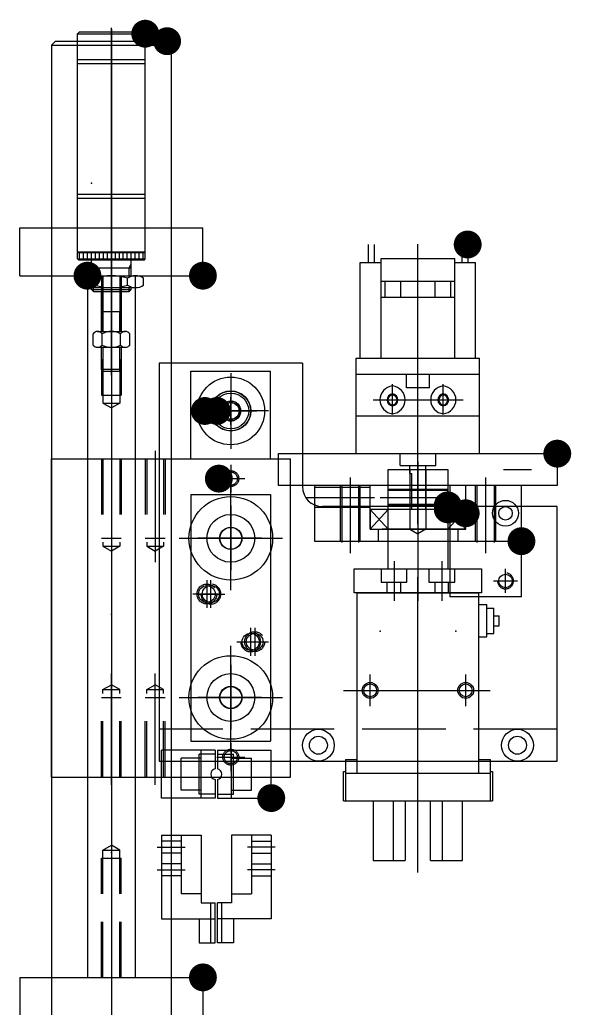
# Model space of a CAD drawing. Extents: x -1051 to 4465, y -5109 to -1481.
# Drawn here: x 2058.3 to 2335.3, y -3829 to -3332.2 of the extents above; entities that cross this region are included whole.
import ezdxf

# ---------------------------------------------------------------- set-up
doc = ezdxf.new("R2010")
doc.units = 0
doc.header["$LTSCALE"] = 14
doc.header["$MEASUREMENT"] = 0
for name, pattern in [('CENTER', [22, 20, -1, 0, -1]), ('CENTER1', [12, 10, -1, 0, -1]), ('CENTER2', [16, 10, -2, 2, -2]), ('CENTER3', [7, 4, -1, 1, -1]), ('DASHED', [4, 3, -1]), ('DASHED2', [3, 2, -1]), ('THIN', [200000, 200000, 0])]:
    doc.linetypes.add(name, pattern=pattern)
doc.layers.get('0').update_dxf_attribs({"color": 241, "linetype": 'CONTINUOUS'})
for name, color, linetype in [('6802', 7, 'CONTINUOUS'), ('ME23-16X1_0', 254, 'CONTINUOUS'), ('MH010001', 110, 'CONTINUOUS'), ('MJ02-20X16', 210, 'CONTINUOUS'), ('MJ05A-16X16', 7, 'CONTINUOUS'), ('MJ08-20X16', 12, 'CONTINUOUS'), ('MJ16X12', 20, 'CONTINUOUS'), ('MJ23A-16X16', 7, 'CONTINUOUS'), ('MJ8Q02', 6, 'CONTINUOUS'), ('ML001', 2, 'CONTINUOUS'), ('ML002', 5, 'CONTINUOUS'), ('ML20-24', 241, 'CONTINUOUS'), ('ML4E1000', 140, 'CONTINUOUS'), ('ML4Q1000', 4, 'CONTINUOUS'), ('MLA3', 210, 'CONTINUOUS'), ('MM080017', 31, 'CONTINUOUS')]:
    doc.layers.add(name, color=color, linetype=linetype)
doc.styles.get("Standard").update_dxf_attribs({"font": 'romans.shx', "bigfont": 'chineset.shx'})

# ---------------------------------------------------------------- blocks, each defined once
blk = doc.blocks.new('PARTREF')
at = {"const_width": 0.5}
blk.add_lwpolyline([(-0.25, 0, 1), (0.25, 0, 1)], format="xyb", close=True, dxfattribs=at)
at = {"color": 2, "flags": 1}
for tag, p in [('TAG5', (-16.086, -4.95)), ('TAG15', (5.594, -4.742)), ('TAG10', (-5.651, -4.998)), ('TAG14', (5.594, -8.742)), ('TAG4', (-16.086, -8.95)), ('TAG9', (-5.651, -8.998)), ('TAG13', (5.594, -12.742)), ('TAG3', (-16.086, -12.95)), ('TAG8', (-5.651, -12.998)), ('TAG2', (-16.086, -16.95)), ('TAG7', (-5.651, -16.998)), ('TAG12', (5.594, -16.742)), ('TAG1', (-16.086, -20.95)), ('TAG11', (5.594, -20.742)), ('TAG6', (-5.651, -20.998))]:
    blk.add_attdef(tag, p, '', height=2.5, dxfattribs=at)

msp = doc.modelspace()

# ---------------------------------------------------------------- linework, layer by layer
at = {"linetype": 'CENTER'}
for p, q in [((2258.32, -3760.79), (2258.32, -3612.31)), ((2234.32, -3677.23), (2234.32, -3661.23)), ((2282.32, -3677.23), (2282.32, -3661.23)), ((2220.99, -3669.23), (2294.65, -3669.23))]:
    msp.add_line(p, q, dxfattribs=at)
at = {"linetype": 'CONTINUOUS'}
for p, q in [((2227.72, -3710.83), (2227.72, -3620.23)), ((2227.72, -3620.23), (2288.92, -3620.23)), ((2288.92, -3710.83), (2288.92, -3620.23)), ((2288.92, -3626.15), (2292.92, -3626.15)), ((2292.92, -3642.31), (2292.92, -3626.15)), ((2292.92, -3627.88), (2296.52, -3627.88)), ((2296.52, -3640.58), (2296.52, -3627.88)), ((2296.52, -3631.73), (2299.07, -3631.73)), ((2299.07, -3636.73), (2299.07, -3631.73)), ((2296.52, -3636.73), (2299.07, -3636.73)), ((2292.92, -3640.58), (2296.52, -3640.58)), ((2288.92, -3642.31), (2292.92, -3642.31)), ((2221.92, -3704.03), (2227.72, -3704.03)), ((2221.92, -3704.03), (2221.92, -3724.83)), ((2288.92, -3704.03), (2294.72, -3704.03)), ((2294.72, -3724.83), (2294.72, -3704.03)), ((2220.92, -3710.03), (2221.92, -3710.03)), ((2220.92, -3724.83), (2220.92, -3710.03)), ((2221.92, -3710.83), (2294.72, -3710.83)), ((2294.72, -3710.03), (2295.72, -3710.03)), ((2295.72, -3710.03), (2295.72, -3724.83)), ((2220.92, -3724.83), (2295.72, -3724.83)), ((2235.92, -3724.83), (2235.92, -3754.83)), ((2245.92, -3724.83), (2245.92, -3754.83)), ((2251.92, -3724.83), (2251.92, -3754.83)), ((2264.72, -3754.83), (2264.72, -3724.83)), ((2270.72, -3754.83), (2270.72, -3724.83)), ((2280.72, -3754.83), (2280.72, -3724.83)), ((2235.92, -3754.83), (2245.92, -3754.83)), ((2245.92, -3754.83), (2251.92, -3754.83)), ((2264.72, -3754.83), (2270.72, -3754.83)), ((2270.72, -3754.83), (2280.72, -3754.83))]:
    msp.add_line(p, q, dxfattribs=at)
for centre, radius in [((2234.32, -3669.23), 4), ((2234.32, -3669.23), 3.24), ((2282.32, -3669.23), 4), ((2282.32, -3669.23), 3.24)]:
    msp.add_circle(centre, radius, dxfattribs=at)
for p in [(2258.32, -3620.23), (2239.32, -3639.43), (2277.32, -3639.43)]:
    msp.add_point(p, dxfattribs=at)
at = {"layer": '6802', "linetype": 'CENTER'}
msp.add_line((2258.32, -3570.94), (2258.32, -3596.2), dxfattribs=at)
at = {"layer": '6802'}
for p, q in [((2234.32, -3588.26), (2243.32, -3578.26)), ((2234.32, -3578.26), (2243.32, -3588.26)), ((2243.32, -3588.26), (2243.32, -3578.26)), ((2282.32, -3578.26), (2273.32, -3588.26)), ((2273.32, -3578.26), (2282.32, -3588.26)), ((2273.32, -3578.26), (2273.32, -3588.26))]:
    msp.add_line(p, q, dxfattribs=at)
msp.add_lwpolyline([(2234.32, -3588.26), (2282.32, -3588.26), (2282.32, -3578.26), (2234.32, -3578.26)], close=True, dxfattribs=at)
at = {"layer": 'ME23-16X1_0', "linetype": 'CENTER'}
msp.add_line((2104.32, -3456.8), (2104.32, -3817.51), dxfattribs=at)
at = {"layer": 'ME23-16X1_0', "linetype": 'CONTINUOUS'}
for p, q in [((2092.32, -3460.8), (2092.32, -3813.51)), ((2092.32, -3460.8), (2116.32, -3460.8)), ((2116.32, -3460.8), (2116.32, -3813.51)), ((2092.32, -3813.51), (2116.32, -3813.51))]:
    msp.add_line(p, q, dxfattribs=at)
at = {"layer": 'ME23-16X1_0', "linetype": 'DASHED2'}
for p, q in [((2099.32, -3460.8), (2099.32, -3520.8)), ((2100.12, -3460.8), (2100.12, -3524.8)), ((2108.52, -3460.8), (2108.52, -3524.8)), ((2109.32, -3460.8), (2109.32, -3520.8)), ((2099.32, -3520.8), (2109.32, -3520.8)), ((2100.12, -3524.8), (2104.32, -3527.23)), ((2100.12, -3524.8), (2108.52, -3524.8)), ((2108.52, -3524.8), (2104.32, -3527.23)), ((2100.12, -3749.51), (2104.32, -3747.09)), ((2100.12, -3813.51), (2100.12, -3749.51)), ((2100.12, -3749.51), (2108.52, -3749.51)), ((2108.52, -3749.51), (2104.32, -3747.09)), ((2108.52, -3813.51), (2108.52, -3749.51)), ((2099.32, -3813.51), (2099.32, -3753.51)), ((2099.32, -3753.51), (2109.32, -3753.51)), ((2109.32, -3813.51), (2109.32, -3753.51))]:
    msp.add_line(p, q, dxfattribs=at)
at = {"layer": 'MH010001', "linetype": 'CENTER2'}
for p, q in [((2104.32, -3548.8), (2104.32, -3604.8)), ((2126.32, -3548.8), (2126.32, -3604.8)), ((2164.32, -3618.8), (2164.32, -3566.8)), ((2164.32, -3618.8), (2164.32, -3566.8)), ((2138.32, -3592.8), (2190.32, -3592.8)), ((2138.32, -3592.8), (2190.32, -3592.8)), ((2164.32, -3698.8), (2164.32, -3646.8)), ((2164.32, -3698.8), (2164.32, -3646.8)), ((2104.32, -3716.8), (2104.32, -3660.8)), ((2126.32, -3716.8), (2126.32, -3660.8)), ((2138.32, -3672.8), (2190.32, -3672.8)), ((2138.32, -3672.8), (2190.32, -3672.8))]:
    msp.add_line(p, q, dxfattribs=at)
at = {"layer": 'MH010001', "linetype": 'CONTINUOUS'}
for p, q in [((2074.32, -3712.8), (2074.32, -3552.8)), ((2074.32, -3552.8), (2194.32, -3552.8)), ((2194.32, -3712.8), (2194.32, -3552.8)), ((2074.32, -3712.8), (2194.32, -3712.8))]:
    msp.add_line(p, q, dxfattribs=at)
at = {"layer": 'MH010001', "linetype": 'DASHED2'}
for p, q in [((2099.32, -3552.8), (2099.32, -3592.8)), ((2100.12, -3552.8), (2100.12, -3596.8)), ((2108.52, -3552.8), (2108.52, -3596.8)), ((2109.32, -3552.8), (2109.32, -3592.8)), ((2121.32, -3552.8), (2121.32, -3592.8)), ((2122.12, -3552.8), (2122.12, -3596.8)), ((2130.52, -3552.8), (2130.52, -3596.8)), ((2131.32, -3552.8), (2131.32, -3592.8)), ((2099.32, -3592.8), (2109.32, -3592.8)), ((2100.12, -3596.8), (2104.32, -3599.23)), ((2100.12, -3596.8), (2108.52, -3596.8)), ((2108.52, -3596.8), (2104.32, -3599.23)), ((2121.32, -3592.8), (2131.32, -3592.8)), ((2122.12, -3596.8), (2126.32, -3599.23)), ((2122.12, -3596.8), (2130.52, -3596.8)), ((2130.52, -3596.8), (2126.32, -3599.23)), ((2100.12, -3668.8), (2104.32, -3666.38)), ((2108.52, -3668.8), (2104.32, -3666.38)), ((2122.12, -3668.8), (2126.32, -3666.38)), ((2130.52, -3668.8), (2126.32, -3666.38)), ((2100.12, -3712.8), (2100.12, -3668.8)), ((2100.12, -3668.8), (2108.52, -3668.8)), ((2108.52, -3712.8), (2108.52, -3668.8)), ((2122.12, -3712.8), (2122.12, -3668.8)), ((2122.12, -3668.8), (2130.52, -3668.8)), ((2130.52, -3712.8), (2130.52, -3668.8)), ((2099.32, -3672.8), (2109.32, -3672.8)), ((2099.32, -3712.8), (2099.32, -3672.8)), ((2109.32, -3712.8), (2109.32, -3672.8)), ((2121.32, -3712.8), (2121.32, -3672.8)), ((2121.32, -3672.8), (2131.32, -3672.8)), ((2131.32, -3712.8), (2131.32, -3672.8))]:
    msp.add_line(p, q, dxfattribs=at)
at = {"layer": 'MH010001', "linetype": 'CENTER3'}
for p, q in [((2164.32, -3556.8), (2164.32, -3568.8)), ((2158.32, -3562.8), (2170.32, -3562.8)), ((2152.32, -3613.8), (2152.32, -3627.8)), ((2145.32, -3620.8), (2159.32, -3620.8)), ((2164.32, -3696.8), (2164.32, -3708.8)), ((2158.32, -3702.8), (2170.32, -3702.8))]:
    msp.add_line(p, q, dxfattribs=at)
at = {"layer": 'MH010001', "linetype": 'DASHED2'}
for centre, radius in [((2164.32, -3562.8), 4), ((2164.32, -3562.8), 3.3), ((2152.32, -3620.8), 5), ((2164.32, -3702.8), 4), ((2164.32, -3702.8), 3.3)]:
    msp.add_circle(centre, radius, dxfattribs=at)
at = {"layer": 'MH010001', "linetype": 'CONTINUOUS'}
for centre, radius in [((2164.32, -3592.8), 21), ((2164.32, -3592.8), 21), ((2152.32, -3620.8), 4.2), ((2164.32, -3672.8), 21), ((2164.32, -3672.8), 21)]:
    msp.add_circle(centre, radius, dxfattribs=at)
at = {"layer": 'MJ02-20X16', "linetype": 'CONTINUOUS'}
for p, q in [((2058.32, -3813.51), (2150.32, -3813.51)), ((2058.32, -3813.51), (2058.32, -3837.51)), ((2150.32, -3813.51), (2150.32, -3837.51))]:
    msp.add_line(p, q, dxfattribs=at)
at = {"layer": 'MJ05A-16X16', "linetype": 'CONTINUOUS'}
for p, q in [((2144.32, -3570.8), (2144.32, -3694.8)), ((2144.32, -3570.8), (2184.32, -3570.8)), ((2184.32, -3570.8), (2184.32, -3694.8)), ((2144.32, -3694.8), (2184.32, -3694.8))]:
    msp.add_line(p, q, dxfattribs=at)
at = {"layer": 'MJ05A-16X16', "linetype": 'CENTER3'}
for p, q in [((2164.32, -3583.8), (2164.32, -3601.8)), ((2155.32, -3592.8), (2173.32, -3592.8)), ((2152.32, -3613.8), (2152.32, -3627.8)), ((2145.32, -3620.8), (2159.32, -3620.8)), ((2176.32, -3637.8), (2176.32, -3651.8)), ((2169.32, -3644.8), (2183.32, -3644.8)), ((2164.32, -3663.8), (2164.32, -3681.8)), ((2155.32, -3672.8), (2173.32, -3672.8))]:
    msp.add_line(p, q, dxfattribs=at)
at = {"layer": 'MJ05A-16X16', "linetype": 'CONTINUOUS'}
for centre, radius in [((2164.32, -3592.8), 5.6), ((2152.32, -3620.8), 4.2), ((2176.32, -3644.8), 4.2), ((2164.32, -3672.8), 5.6)]:
    msp.add_circle(centre, radius, dxfattribs=at)
at = {"layer": 'MJ05A-16X16', "linetype": 'DASHED2'}
for centre in [(2152.32, -3620.8), (2176.32, -3644.8)]:
    msp.add_circle(centre, 5, dxfattribs=at)
at = {"layer": 'MJ08-20X16', "linetype": 'CONTINUOUS'}
for p, q in [((2087.34, -3339.17), (2088.34, -3338.17)), ((2088.34, -3338.17), (2120.34, -3338.17)), ((2121.34, -3339.17), (2120.34, -3338.17)), ((2087.34, -3448.8), (2087.34, -3339.17)), ((2087.34, -3339.17), (2121.34, -3339.17)), ((2121.34, -3448.8), (2121.34, -3339.17)), ((2087.34, -3352.17), (2121.34, -3352.17)), ((2087.34, -3354.17), (2121.34, -3354.17)), ((2087.34, -3419.8), (2121.34, -3419.8)), ((2087.34, -3421.8), (2121.34, -3421.8)), ((2087.34, -3448.8), (2121.34, -3448.8)), ((2087.34, -3449.2), (2087.74, -3448.8)), ((2087.34, -3449.2), (2121.34, -3449.2)), ((2087.34, -3452.4), (2087.34, -3449.2)), ((2087.34, -3452.4), (2121.34, -3452.4)), ((2087.74, -3452.8), (2087.34, -3452.4)), ((2087.74, -3452.8), (2120.94, -3452.8)), ((2088.34, -3452.4), (2088.34, -3449.2)), ((2090.34, -3452.4), (2090.34, -3449.2)), ((2092.34, -3452.4), (2092.34, -3449.2)), ((2094.34, -3452.4), (2094.34, -3449.2)), ((2094.34, -3460.8), (2094.34, -3452.8)), ((2096.34, -3452.4), (2096.34, -3449.2)), ((2098.34, -3452.4), (2098.34, -3449.2)), ((2100.34, -3452.4), (2100.34, -3449.2)), ((2102.34, -3452.4), (2102.34, -3449.2)), ((2104.34, -3452.4), (2104.34, -3449.2)), ((2106.34, -3452.4), (2106.34, -3449.2)), ((2108.34, -3452.4), (2108.34, -3449.2)), ((2110.34, -3452.4), (2110.34, -3449.2)), ((2112.34, -3452.4), (2112.34, -3449.2)), ((2114.34, -3452.4), (2114.34, -3449.2)), ((2114.34, -3460.8), (2114.34, -3452.8)), ((2116.34, -3452.4), (2116.34, -3449.2)), ((2118.34, -3452.4), (2118.34, -3449.2)), ((2120.34, -3452.4), (2120.34, -3449.2)), ((2121.34, -3449.2), (2120.94, -3448.8)), ((2120.94, -3452.8), (2121.34, -3452.4)), ((2121.34, -3452.4), (2121.34, -3449.2)), ((2095.34, -3456.8), (2094.34, -3455.07)), ((2094.34, -3456.8), (2114.34, -3456.8)), ((2095.34, -3460.8), (2095.34, -3456.8)), ((2113.34, -3456.8), (2114.34, -3455.07)), ((2113.34, -3460.8), (2113.34, -3456.8)), ((2088.18, -3465.64), (2088.18, -3461.97)), ((2092.22, -3460.8), (2116.47, -3460.8)), ((2096.26, -3465.64), (2096.26, -3461.97)), ((2112.43, -3465.64), (2112.43, -3461.97)), ((2120.51, -3465.64), (2120.51, -3461.97)), ((2092.22, -3466.8), (2116.47, -3466.8)), ((2094.34, -3467.8), (2094.34, -3466.8)), ((2094.34, -3467.8), (2114.34, -3467.8)), ((2094.34, -3467.8), (2095.34, -3468.8)), ((2095.34, -3468.8), (2095.34, -3466.8)), ((2113.34, -3468.8), (2113.34, -3466.8)), ((2114.34, -3467.8), (2113.34, -3468.8)), ((2114.34, -3467.8), (2114.34, -3466.8)), ((2095.34, -3468.8), (2113.34, -3468.8)), ((2099.34, -3488.8), (2099.34, -3468.8)), ((2109.34, -3488.8), (2109.34, -3468.8)), ((2100.14, -3478.8), (2099.34, -3477.42)), ((2108.54, -3478.8), (2109.34, -3477.42)), ((2099.34, -3478.8), (2109.34, -3478.8)), ((2100.14, -3488.8), (2100.14, -3478.8)), ((2108.54, -3488.8), (2108.54, -3478.8)), ((2095.11, -3495.66), (2095.11, -3489.95)), ((2097.42, -3488.8), (2111.27, -3488.8)), ((2099.73, -3495.66), (2099.73, -3489.95)), ((2108.96, -3495.66), (2108.96, -3489.95)), ((2113.58, -3495.66), (2113.58, -3489.95)), ((2097.42, -3496.8), (2111.27, -3496.8)), ((2099.34, -3508), (2099.34, -3496.8)), ((2100.14, -3508.8), (2100.14, -3496.8)), ((2108.54, -3508.8), (2108.54, -3496.8)), ((2109.34, -3508), (2109.34, -3496.8)), ((2109.34, -3508), (2099.34, -3508)), ((2100.14, -3508.8), (2099.34, -3508)), ((2100.14, -3508.8), (2108.54, -3508.8)), ((2108.54, -3508.8), (2109.34, -3508))]:
    msp.add_line(p, q, dxfattribs=at)
at = {"layer": 'MJ08-20X16'}
for p, q in [((2104.34, -3510.8), (2104.34, -3336.17)), ((2164.32, -3509.8), (2164.32, -3547.8)), ((2183.32, -3528.8), (2145.32, -3528.8))]:
    msp.add_line(p, q, dxfattribs=at)
at = {"layer": 'MJ08-20X16', "linetype": 'CONTINUOUS'}
for radius in [17, 10, 9, 5, 4.2]:
    msp.add_circle((2164.32, -3528.8), radius, dxfattribs=at)
for centre, radius, start, end in [((2092.22, -3468.39), 7.58, 57.7957, 122.2041), ((2104.34, -3489.39), 28.58, 73.5735, 106.4264), ((2116.47, -3468.39), 7.58, 57.7958, 122.2042), ((2092.22, -3459.22), 7.58, 237.7958, 302.2042), ((2104.34, -3438.22), 28.58, 253.5736, 286.4264), ((2116.47, -3459.22), 7.58, 237.7957, 302.2041), ((2097.42, -3491.71), 2.9, 37.3412, 142.6588), ((2104.34, -3498.71), 9.9, 62.2043, 117.7956), ((2111.27, -3491.71), 2.9, 37.3412, 142.6588), ((2097.42, -3493.9), 2.9, 217.3412, 322.6588), ((2104.34, -3486.9), 9.9, 242.2043, 297.7957), ((2111.27, -3493.9), 2.9, 217.3412, 322.6588)]:
    msp.add_arc(centre, radius, start, end, dxfattribs=at)
for p in [(2094.34, -3414.3), (2104.34, -3452.8), (2104.34, -3460.8), (2104.34, -3466.8), (2104.34, -3488.8), (2104.34, -3496.8), (2164.32, -3528.8)]:
    msp.add_point(p, dxfattribs=at)
at = {"layer": 'MJ16X12', "linetype": 'CONTINUOUS'}
for p, q in [((2274.32, -3566.23), (2274.32, -3622.23)), ((2310.32, -3566.23), (2274.32, -3566.23)), ((2310.32, -3622.23), (2310.32, -3566.23)), ((2310.32, -3622.23), (2274.32, -3622.23))]:
    msp.add_line(p, q, dxfattribs=at)
at = {"layer": 'MJ16X12', "linetype": 'CENTER'}
for p, q in [((2302.32, -3620.22), (2302.32, -3608.22)), ((2296.32, -3614.21), (2308.32, -3614.22))]:
    msp.add_line(p, q, dxfattribs=at)
at = {"layer": 'MJ16X12', "linetype": 'CONTINUOUS'}
for centre, radius in [((2282.32, -3580.22), 6.5), ((2282.32, -3580.22), 3.4), ((2302.32, -3580.22), 6.5), ((2302.32, -3580.22), 3.4), ((2302.32, -3614.22), 3.4)]:
    msp.add_circle(centre, radius, dxfattribs=at)
at = {"layer": 'MJ16X12', "linetype": 'THIN'}
msp.add_arc((2302.32, -3614.22), 4, 179.9087, 79.9087, dxfattribs=at)
at = {"layer": 'MJ23A-16X16', "linetype": 'CONTINUOUS'}
for p, q in [((2144.32, -3552.8), (2144.32, -3508.8)), ((2144.32, -3508.8), (2184.32, -3508.8)), ((2184.32, -3552.8), (2184.32, -3508.8)), ((2144.32, -3712.8), (2184.32, -3712.8))]:
    msp.add_line(p, q, dxfattribs=at)
at = {"layer": 'MJ23A-16X16', "linetype": 'CENTER3'}
for p, q in [((2164.32, -3515.8), (2164.32, -3541.8)), ((2151.32, -3528.8), (2177.32, -3528.8)), ((2164.32, -3555.8), (2164.32, -3569.8)), ((2157.32, -3562.8), (2171.32, -3562.8)), ((2164.32, -3695.8), (2164.32, -3709.8)), ((2157.32, -3702.8), (2171.32, -3702.8))]:
    msp.add_line(p, q, dxfattribs=at)
at = {"layer": 'MJ23A-16X16', "linetype": 'CENTER2'}
for p, q in [((2164.32, -3608.8), (2164.32, -3576.8)), ((2148.32, -3592.8), (2180.32, -3592.8)), ((2164.32, -3688.8), (2164.32, -3656.8)), ((2148.32, -3672.8), (2180.32, -3672.8))]:
    msp.add_line(p, q, dxfattribs=at)
at = {"layer": 'MJ23A-16X16', "linetype": 'CONTINUOUS'}
msp.add_circle((2164.32, -3528.8), 10.1, dxfattribs=at)
at = {"layer": 'MJ8Q02', "linetype": 'CENTER1'}
msp.add_line((2258.32, -3554.23), (2258.32, -3624.23), dxfattribs=at)
at = {"layer": 'MJ8Q02', "linetype": 'CONTINUOUS'}
for p, q in [((2243.32, -3608.23), (2243.32, -3558.23)), ((2243.32, -3558.23), (2273.32, -3558.23)), ((2273.32, -3558.23), (2273.32, -3608.23)), ((2226.32, -3608.23), (2290.32, -3608.23)), ((2226.32, -3620.23), (2226.32, -3608.23)), ((2290.32, -3608.23), (2290.32, -3620.23)), ((2290.32, -3620.23), (2226.32, -3620.23))]:
    msp.add_line(p, q, dxfattribs=at)
at = {"layer": 'MJ8Q02', "linetype": 'DASHED'}
for p, q in [((2254.32, -3558.23), (2254.32, -3588.23)), ((2262.32, -3558.23), (2262.32, -3588.23)), ((2273.32, -3568.25), (2243.32, -3568.25)), ((2273.32, -3568.85), (2243.32, -3568.85)), ((2273.32, -3576.25), (2273.32, -3568.25)), ((2243.32, -3575.65), (2273.32, -3575.65)), ((2243.32, -3576.25), (2273.32, -3576.25)), ((2254.32, -3588.23), (2258.32, -3590.63)), ((2254.32, -3588.23), (2262.32, -3588.23)), ((2262.32, -3588.23), (2258.32, -3590.63)), ((2239.82, -3608.23), (2239.82, -3614.83)), ((2252.82, -3614.83), (2252.82, -3608.23)), ((2263.82, -3608.23), (2263.82, -3614.83)), ((2276.82, -3614.83), (2276.82, -3608.23)), ((2239.82, -3614.83), (2252.82, -3614.83)), ((2242.92, -3620.23), (2242.92, -3614.83)), ((2249.72, -3620.23), (2249.72, -3614.83)), ((2263.82, -3614.83), (2276.82, -3614.83)), ((2266.92, -3620.23), (2266.92, -3614.83)), ((2273.72, -3620.23), (2273.72, -3614.83))]:
    msp.add_line(p, q, dxfattribs=at)
at = {"layer": 'MJ8Q02', "linetype": 'CENTER'}
for p, q in [((2239.32, -3572.25), (2277.32, -3572.25)), ((2246.32, -3604.23), (2246.32, -3624.23)), ((2270.32, -3604.23), (2270.32, -3624.23))]:
    msp.add_line(p, q, dxfattribs=at)
at = {"layer": 'ML001', "linetype": 'CONTINUOUS'}
for p, q in [((2233.32, -3445.12), (2233.32, -3454.23)), ((2236.32, -3445.12), (2236.32, -3454.23)), ((2280.32, -3445.12), (2280.32, -3454.23)), ((2283.32, -3445.12), (2283.32, -3454.23)), ((2239.82, -3502.23), (2239.82, -3452.23)), ((2239.82, -3452.23), (2276.82, -3452.23)), ((2276.82, -3502.23), (2276.82, -3452.23)), ((2229.32, -3502.23), (2229.32, -3454.23)), ((2229.32, -3454.23), (2239.82, -3454.23)), ((2276.82, -3454.23), (2287.32, -3454.23)), ((2287.32, -3502.23), (2287.32, -3454.23)), ((2239.82, -3463.63), (2276.82, -3463.63)), ((2241.82, -3471.63), (2241.82, -3463.63)), ((2249.72, -3471.63), (2249.72, -3463.63)), ((2266.92, -3471.63), (2266.92, -3463.63)), ((2274.82, -3471.63), (2274.82, -3463.63)), ((2239.82, -3471.63), (2276.82, -3471.63)), ((2227.32, -3550.23), (2227.32, -3502.23)), ((2227.32, -3502.23), (2289.32, -3502.23)), ((2289.32, -3550.23), (2289.32, -3502.23)), ((2227.32, -3510.23), (2289.32, -3510.23)), ((2252.52, -3517.23), (2252.52, -3510.23)), ((2264.12, -3517.23), (2264.12, -3510.23)), ((2264.12, -3517.23), (2252.52, -3517.23)), ((2227.32, -3531.23), (2289.32, -3531.23)), ((2227.32, -3550.23), (2289.32, -3550.23)), ((2249.32, -3556.23), (2249.32, -3550.23)), ((2267.32, -3556.23), (2267.32, -3550.23)), ((2249.32, -3556.23), (2267.32, -3556.23)), ((2254.32, -3560.23), (2254.32, -3556.23)), ((2262.32, -3578.23), (2262.32, -3556.23)), ((2254.32, -3560.23), (2255.32, -3560.23)), ((2255.32, -3578.23), (2255.32, -3560.23)), ((2255.32, -3578.23), (2262.32, -3578.23))]:
    msp.add_line(p, q, dxfattribs=at)
at = {"layer": 'ML001', "linetype": 'CENTER'}
for p, q in [((2258.32, -3585.73), (2258.32, -3444.97)), ((2245.55, -3530.61), (2245.55, -3515.34)), ((2271.08, -3530.61), (2271.08, -3515.34)), ((2235.8, -3523.23), (2280.97, -3523.23))]:
    msp.add_line(p, q, dxfattribs=at)
at = {"layer": 'ML001', "linetype": 'CONTINUOUS'}
for centre, radius, start, end in [((2246.25, -3523.23), 7.03, 95.665, 264.3351), ((2244.86, -3523.23), 7.03, 275.6649, 84.335), ((2271.77, -3523.23), 7.03, 95.665, 264.3351), ((2270.38, -3523.23), 7.03, 275.6649, 84.335), ((2245.85, -3523.23), 3.01, 95.605, 264.3951), ((2245.79, -3523.23), 2.51, 95.521, 264.4786), ((2245.26, -3523.23), 3.01, 275.6049, 84.395), ((2245.31, -3523.23), 2.51, 275.5214, 84.479), ((2271.37, -3523.23), 3.01, 95.605, 264.3951), ((2271.32, -3523.23), 2.51, 95.521, 264.4786), ((2270.78, -3523.23), 3.01, 275.6049, 84.395), ((2270.84, -3523.23), 2.51, 275.5214, 84.479)]:
    msp.add_arc(centre, radius, start, end, dxfattribs=at)
at = {"layer": 'ML001'}
msp.add_point((2258.32, -3550.23), dxfattribs=at)
at = {"layer": 'ML002', "linetype": 'CONTINUOUS'}
for p, q in [((2128.32, -3504.82), (2128.32, -3704.8)), ((2200.32, -3504.82), (2128.32, -3504.82)), ((2200.32, -3504.82), (2200.32, -3566.82)), ((2328.32, -3576.82), (2210.32, -3576.82)), ((2328.32, -3704.8), (2328.32, -3576.82)), ((2128.32, -3704.8), (2328.32, -3704.8))]:
    msp.add_line(p, q, dxfattribs=at)
at = {"layer": 'ML002', "linetype": 'CENTER'}
for p, q in [((2164.31, -3535.8), (2164.32, -3521.8)), ((2157.32, -3528.79), (2171.32, -3528.8)), ((2154.31, -3627.82), (2154.32, -3613.82)), ((2147.32, -3620.81), (2161.32, -3620.82)), ((2174.31, -3651.82), (2174.32, -3637.82)), ((2167.32, -3644.81), (2181.32, -3644.82))]:
    msp.add_line(p, q, dxfattribs=at)
at = {"layer": 'ML002', "linetype": 'CENTER1'}
for p, q in [((2164.32, -3576.4), (2164.32, -3608.85)), ((2179.81, -3592.82), (2147.81, -3592.82)), ((2164.32, -3656.4), (2164.32, -3688.85)), ((2179.81, -3672.82), (2147.81, -3672.82))]:
    msp.add_line(p, q, dxfattribs=at)
at = {"layer": 'ML002', "linetype": 'DASHED'}
msp.add_line((2328.32, -3688.8), (2128.32, -3688.8), dxfattribs=at)
at = {"layer": 'ML002', "linetype": 'CONTINUOUS'}
for centre, radius in [((2164.32, -3528.8), 4.3), ((2164.32, -3592.82), 12), ((2164.32, -3592.82), 5.5), ((2154.32, -3620.82), 4.3), ((2174.32, -3644.82), 4.3), ((2164.32, -3672.82), 12), ((2164.32, -3672.82), 5.5), ((2208.32, -3696.82), 8), ((2308.32, -3696.82), 8), ((2208.32, -3696.82), 4.5), ((2308.32, -3696.82), 4.5)]:
    msp.add_circle(centre, radius, dxfattribs=at)
at = {"layer": 'ML002', "linetype": 'THIN'}
for centre in [(2164.32, -3528.8), (2154.32, -3620.82), (2174.32, -3644.82)]:
    msp.add_arc(centre, 5, 179.9087, 79.9087, dxfattribs=at)
at = {"layer": 'ML002', "linetype": 'CONTINUOUS'}
msp.add_arc((2210.32, -3566.82), 10, 180, 270, dxfattribs=at)
at = {"layer": 'ML20-24', "linetype": 'CONTINUOUS'}
for p, q in [((2058.32, -3436.8), (2150.32, -3436.8)), ((2058.32, -3460.8), (2058.32, -3436.8)), ((2104.32, -3460.8), (2104.32, -3436.8)), ((2150.32, -3460.8), (2150.32, -3436.8)), ((2058.32, -3460.8), (2150.32, -3460.8))]:
    msp.add_line(p, q, dxfattribs=at)
at = {"layer": 'ML4E1000', "linetype": 'CONTINUOUS'}
for p, q in [((2156.45, -3699.38), (2129.45, -3699.38)), ((2129.45, -3723.38), (2129.45, -3699.38)), ((2149.45, -3723.38), (2149.45, -3699.38)), ((2156.45, -3699.38), (2156.45, -3708.64)), ((2157.65, -3699.38), (2184.65, -3699.38)), ((2157.65, -3699.38), (2157.65, -3708.64)), ((2164.65, -3723.38), (2164.65, -3699.38)), ((2184.65, -3723.38), (2184.65, -3699.38)), ((2149.45, -3703.38), (2139.45, -3703.38)), ((2139.45, -3719.38), (2139.45, -3703.38)), ((2164.65, -3703.38), (2174.65, -3703.38)), ((2174.65, -3719.38), (2174.65, -3703.38)), ((2156.45, -3714.11), (2156.45, -3723.38)), ((2157.65, -3714.11), (2157.65, -3723.38)), ((2149.45, -3719.38), (2139.45, -3719.38)), ((2164.65, -3719.38), (2174.65, -3719.38)), ((2156.45, -3723.38), (2129.45, -3723.38)), ((2157.65, -3723.38), (2184.65, -3723.38)), ((2129.45, -3742.1), (2129.45, -3784.1)), ((2129.45, -3742.1), (2149.45, -3742.1)), ((2149.45, -3742.1), (2149.45, -3776.1)), ((2164.65, -3742.1), (2164.65, -3776.1)), ((2184.65, -3742.1), (2164.65, -3742.1)), ((2184.65, -3742.1), (2184.65, -3784.1)), ((2149.45, -3776.1), (2156.45, -3776.1)), ((2156.45, -3796.1), (2156.45, -3776.1)), ((2157.65, -3796.1), (2157.65, -3776.1)), ((2164.65, -3776.1), (2157.65, -3776.1)), ((2129.45, -3784.1), (2156.45, -3784.1)), ((2148.45, -3784.1), (2148.45, -3796.1)), ((2184.65, -3784.1), (2157.65, -3784.1)), ((2165.65, -3784.1), (2165.65, -3796.1)), ((2148.45, -3796.1), (2156.45, -3796.1)), ((2165.65, -3796.1), (2157.65, -3796.1))]:
    msp.add_line(p, q, dxfattribs=at)
at = {"layer": 'ML4E1000', "linetype": 'DASHED'}
for p, q in [((2148.45, -3721.38), (2148.45, -3701.38)), ((2156.45, -3701.38), (2148.45, -3701.38)), ((2157.65, -3701.38), (2165.65, -3701.38)), ((2165.65, -3721.38), (2165.65, -3701.38)), ((2156.45, -3721.38), (2148.45, -3721.38)), ((2157.65, -3721.38), (2165.65, -3721.38)), ((2139.45, -3745.1), (2129.45, -3745.1)), ((2139.45, -3742.1), (2139.45, -3771.5)), ((2174.65, -3742.1), (2174.65, -3771.5)), ((2174.65, -3745.1), (2184.65, -3745.1)), ((2139.45, -3751.1), (2129.45, -3751.1)), ((2174.65, -3751.1), (2184.65, -3751.1)), ((2139.45, -3756.5), (2129.45, -3756.5)), ((2174.65, -3756.5), (2184.65, -3756.5)), ((2139.45, -3762.5), (2129.45, -3762.5)), ((2174.65, -3762.5), (2184.65, -3762.5)), ((2149.45, -3771.5), (2139.45, -3771.5)), ((2164.65, -3771.5), (2174.65, -3771.5)), ((2154.25, -3796.1), (2154.25, -3776.1)), ((2159.85, -3796.1), (2159.85, -3776.1))]:
    msp.add_line(p, q, dxfattribs=at)
at = {"layer": 'ML4E1000', "linetype": 'CENTER1'}
for p, q in [((2127.41, -3748.1), (2141.41, -3748.1)), ((2186.69, -3748.1), (2172.69, -3748.1)), ((2127.41, -3759.5), (2141.41, -3759.5)), ((2186.69, -3759.5), (2172.69, -3759.5))]:
    msp.add_line(p, q, dxfattribs=at)
at = {"layer": 'ML4E1000', "linetype": 'CONTINUOUS'}
for start, end in [(102.3736, 257.6264), (282.3736, 77.6264)]:
    msp.add_arc((2157.05, -3711.38), 2.8, start, end, dxfattribs=at)
at = {"layer": 'ML4Q1000', "linetype": 'CONTINUOUS'}
for p, q in [((2188.32, -3550.25), (2328.32, -3550.25)), ((2188.32, -3550.25), (2328.32, -3550.25)), ((2188.32, -3566.25), (2188.32, -3550.25)), ((2188.32, -3566.25), (2188.32, -3550.25)), ((2328.32, -3550.25), (2328.32, -3566.25)), ((2328.32, -3550.25), (2328.32, -3566.25)), ((2301.32, -3558.24), (2315.32, -3558.25)), ((2328.32, -3566.25), (2188.32, -3566.25)), ((2328.32, -3566.25), (2188.32, -3566.25))]:
    msp.add_line(p, q, dxfattribs=at)
at = {"layer": 'MLA3', "linetype": 'CENTER'}
for p, q in [((2224.32, -3562.25), (2224.32, -3600.25)), ((2292.32, -3562.25), (2292.32, -3600.25))]:
    msp.add_line(p, q, dxfattribs=at)
at = {"layer": 'MLA3', "linetype": 'CENTER1'}
for p, q in [((2258.32, -3558.72), (2258.32, -3601.16)), ((2202.43, -3572.25), (2236.58, -3572.25))]:
    msp.add_line(p, q, dxfattribs=at)
at = {"layer": 'MLA3', "linetype": 'CONTINUOUS'}
for p, q in [((2310.32, -3566.25), (2206.32, -3566.25)), ((2206.32, -3566.25), (2206.32, -3594.25)), ((2310.32, -3594.25), (2310.32, -3566.25)), ((2206.32, -3594.25), (2310.32, -3594.25))]:
    msp.add_line(p, q, dxfattribs=at)
at = {"layer": 'MLA3', "linetype": 'DASHED'}
for p, q in [((2234.32, -3567.25), (2206.32, -3567.25)), ((2219.32, -3566.25), (2219.32, -3594.25)), ((2220.02, -3566.25), (2220.02, -3594.85)), ((2228.62, -3594.85), (2228.62, -3566.25)), ((2229.32, -3594.25), (2229.32, -3566.25)), ((2234.32, -3588.25), (2234.32, -3566.25)), ((2282.32, -3588.25), (2282.32, -3566.25)), ((2287.32, -3594.25), (2287.32, -3566.25)), ((2288.02, -3594.85), (2288.02, -3566.25)), ((2296.62, -3566.25), (2296.62, -3594.85)), ((2297.32, -3566.25), (2297.32, -3594.25)), ((2234.32, -3577.25), (2206.32, -3577.25)), ((2282.32, -3588.25), (2234.32, -3588.25)), ((2238.32, -3588.25), (2238.32, -3594.25)), ((2278.32, -3588.25), (2278.32, -3594.25))]:
    msp.add_line(p, q, dxfattribs=at)
at = {"layer": 'MM080017', "linetype": 'CENTER'}
msp.add_line((2104.32, -3336.93), (2104.32, -4260.11), dxfattribs=at)
at = {"layer": 'MM080017', "linetype": 'CONTINUOUS'}
for p, q in [((2076.32, -3342.93), (2074.32, -3344.93)), ((2076.32, -3342.93), (2132.32, -3342.93)), ((2132.32, -3342.93), (2134.32, -3344.93)), ((2074.32, -3344.93), (2074.32, -4252.11)), ((2074.32, -3344.93), (2134.32, -3344.93)), ((2134.32, -3344.93), (2134.32, -4252.11))]:
    msp.add_line(p, q, dxfattribs=at)

# ---------------------------------------------------------------- block references
at = {"layer": '6802', "color": 7, "linetype": 'CONTINUOUS', "xscale": 14, "yscale": 14, "zscale": 14}
msp.add_blockref('PARTREF', (2273.32, -3578.26), dxfattribs=at)
at = {"layer": 'ME23-16X1_0', "color": 7, "linetype": 'CONTINUOUS', "xscale": 14, "yscale": 14, "zscale": 14}
msp.add_blockref('PARTREF', (2092.32, -3460.8), dxfattribs=at)
at = {"layer": 'MH010001', "color": 7, "linetype": 'CONTINUOUS', "xscale": 14, "yscale": 14, "zscale": 14}
msp.add_blockref('PARTREF', (2158.32, -3562.8), dxfattribs=at)
at = {"layer": 'MJ02-20X16', "color": 7, "linetype": 'CONTINUOUS', "xscale": 14, "yscale": 14, "zscale": 14}
msp.add_blockref('PARTREF', (2150.32, -3813.51), dxfattribs=at)
at = {"layer": 'MJ08-20X16', "color": 7, "linetype": 'CONTINUOUS', "xscale": 14, "yscale": 14, "zscale": 14}
msp.add_blockref('PARTREF', (2121.34, -3339.17), dxfattribs=at)
at = {"layer": 'MJ16X12', "color": 7, "linetype": 'CONTINUOUS', "xscale": 14, "yscale": 14, "zscale": 14}
msp.add_blockref('PARTREF', (2282.32, -3580.22), dxfattribs=at)
at = {"layer": 'MJ23A-16X16', "color": 7, "linetype": 'CONTINUOUS', "xscale": 14, "yscale": 14, "zscale": 14}
msp.add_blockref('PARTREF', (2151.32, -3528.8), dxfattribs=at)
at = {"layer": 'MJ8Q02', "color": 7, "linetype": 'CONTINUOUS', "xscale": 14, "yscale": 14, "zscale": 14}
msp.add_blockref('PARTREF', (2273.32, -3576.25), dxfattribs=at)
at = {"layer": 'ML001', "color": 7, "linetype": 'CONTINUOUS', "xscale": 14, "yscale": 14, "zscale": 14}
msp.add_blockref('PARTREF', (2283.32, -3445.12), dxfattribs=at)
at = {"layer": 'ML002', "color": 7, "linetype": 'CONTINUOUS', "xscale": 14, "yscale": 14, "zscale": 14}
msp.add_blockref('PARTREF', (2157.32, -3528.79), dxfattribs=at)
at = {"layer": 'ML20-24', "color": 7, "linetype": 'CONTINUOUS', "xscale": 14, "yscale": 14, "zscale": 14}
msp.add_blockref('PARTREF', (2150.32, -3460.8), dxfattribs=at)
at = {"layer": 'ML4E1000', "color": 7, "linetype": 'CONTINUOUS', "xscale": 14, "yscale": 14, "zscale": 14}
msp.add_blockref('PARTREF', (2184.65, -3723.38), dxfattribs=at)
at = {"layer": 'ML4Q1000', "color": 7, "linetype": 'CONTINUOUS', "xscale": 14, "yscale": 14, "zscale": 14}
msp.add_blockref('PARTREF', (2328.32, -3550.25), dxfattribs=at)
at = {"layer": 'MLA3', "color": 7, "linetype": 'CONTINUOUS', "xscale": 14, "yscale": 14, "zscale": 14}
msp.add_blockref('PARTREF', (2310.32, -3594.25), dxfattribs=at)
at = {"layer": 'MM080017', "color": 7, "linetype": 'CONTINUOUS', "xscale": 14, "yscale": 14, "zscale": 14}
msp.add_blockref('PARTREF', (2132.32, -3342.93), dxfattribs=at)

doc.saveas('drawing.dxf')
